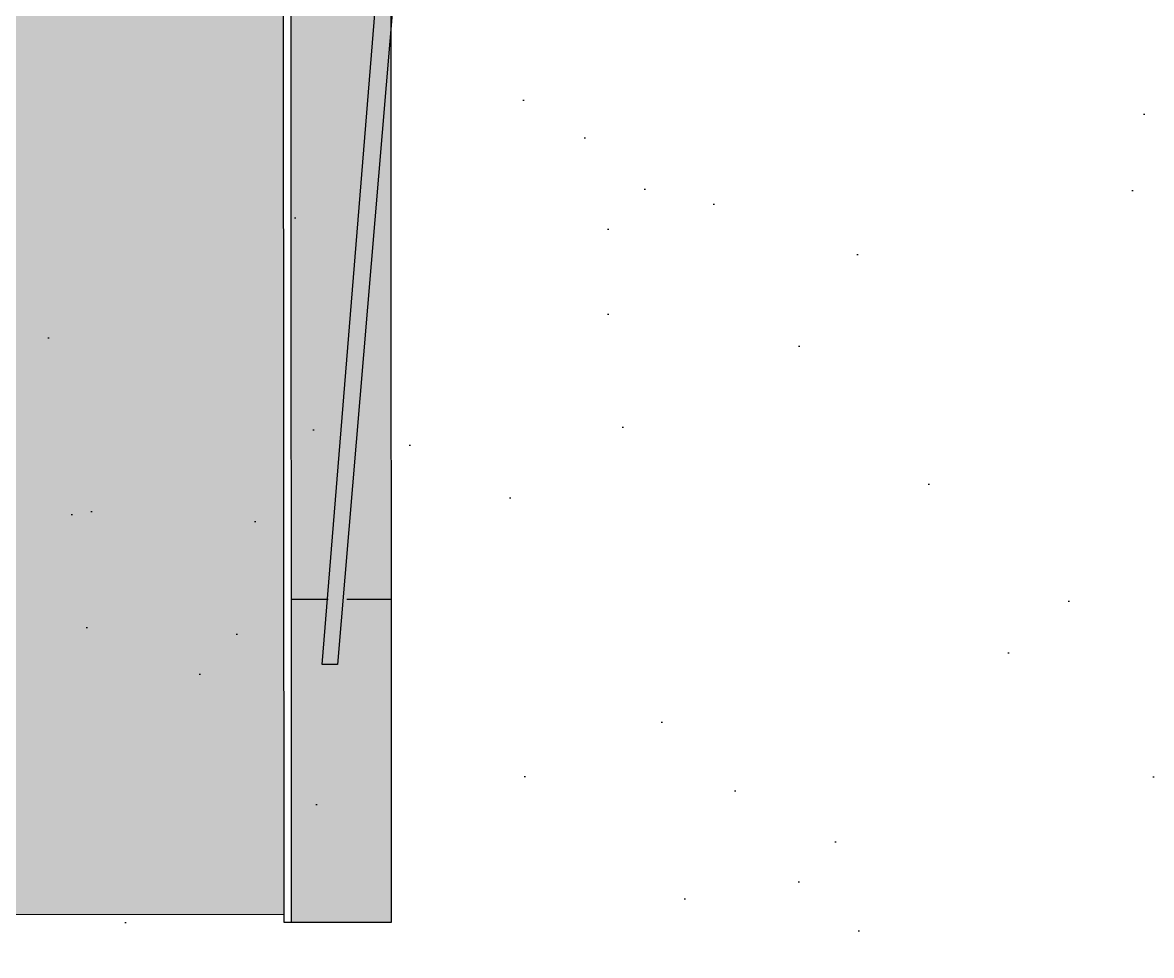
# Model space of a CAD drawing. Header units: inches. Extents: x -55 to 600, y -103 to 167.
# Drawn here: x 198.479 to 199.798, y -7.278 to -6.187 of the extents above; entities that cross this region are included whole.
import ezdxf

# ---------------------------------------------------------------- set-up
doc = ezdxf.new("R2010")
doc.units = ezdxf.units.IN
doc.header["$MEASUREMENT"] = 0
for name, color, linetype in [('AI-Hatch mob', 254, 'Continuous'), ('AI-Hatch piso', 252, 'Continuous'), ('AI-Mob', 2, 'Continuous')]:
    doc.layers.add(name, color=color, linetype=linetype)

# ---------------------------------------------------------------- blocks, each defined once
blk = doc.blocks.new('Esteira')
at = {"layer": 'AI-Hatch mob', "ltscale": 3}
h = blk.add_hatch(color=31, dxfattribs=at)
h.paths.add_polyline_path([(0.93, 0.8955), (0.93, 0.9405), (0.813, 0.9405), (0.813, -0.022), (0.8802, -0.022)])
h.paths.add_polyline_path([(0.117, 0.9405), (0, 0.9405), (0, 0.8955), (0.0748, -0.022), (0.117, -0.022)])
h.paths.add_polyline_path([(0.117, 1.2735), (0.108, 1.2735), (0.009, 1.0888), (0, 1.0911), (0, 1.0765), (0.099, 1.0765), (0.099, 1.0585), (0, 1.0585), (0, 0.9405), (0.117, 0.9405)])
h.paths.add_polyline_path([(0.822, 1.2735), (0.813, 1.2735), (0.813, 0.9405), (0.93, 0.9405), (0.93, 1.0585), (0.831, 1.0585), (0.831, 1.0765), (0.93, 1.0765), (0.93, 1.0911), (0.921, 1.0888)])
h.paths.add_polyline_path([(0.93, 1.665), (0, 1.665), (0, 1.3252), (0.027, 1.5525), (0.903, 1.5525), (0.93, 1.3252)])
h.paths.add_polyline_path([(0.93, 0.5317), (0.894, -0.0985), (0.876, -0.0985), (0.8802, -0.022), (0.813, -0.022), (0.813, -0.4), (0.93, -0.4)])
h.paths.add_polyline_path([(0.117, -0.022), (0.0748, -0.022), (0.081, -0.0985), (0.063, -0.0985), (0, 0.6489), (0, -0.4), (0.117, -0.4)])
h = blk.add_hatch(color=254, dxfattribs=at)
h.paths.add_polyline_path([(0.903, 1.5525), (0.027, 1.5525), (-0.027, 1.098), (0.0683, 1.5255), (0.8887, 1.5255), (0.957, 1.098)])
h.paths.add_polyline_path([(0, 1.0585), (-0.027, 1.0585), (-0.027, 0.9697), (0, 0.9697)])
h.paths.add_polyline_path([(0.099, 1.0765), (-0.027, 1.0765), (-0.027, 1.0585), (0.099, 1.0585)])
h.paths.add_polyline_path([(0, 0.8955), (0, 0.9697), (-0.0208, 0.9697), (-0.0208, 0.8955), (0.063, -0.0985), (0.081, -0.0985)])
h.paths.add_polyline_path([(0.9508, 0.8955), (0.9508, 0.9697), (0.93, 0.9697), (0.93, 0.8955), (0.876, -0.0985), (0.894, -0.0985)])
h.paths.add_polyline_path([(0.957, 1.0765), (0.831, 1.0765), (0.831, 1.0585), (0.957, 1.0585)])
h.paths.add_polyline_path([(0.957, 1.0585), (0.93, 1.0585), (0.93, 0.9697), (0.957, 0.9697)])
h = blk.add_hatch(color=254, dxfattribs=at)
h.paths.add_polyline_path([(0.822, 1.5255), (0.108, 1.5255), (0.108, 1.2735), (0.822, 1.2735)])
h.paths.add_polyline_path([(0.108, 1.5255), (0.0683, 1.5255), (-0.027, 1.098), (0.009, 1.0888), (0.108, 1.2735)])
h.paths.add_polyline_path([(0.8887, 1.5255), (0.822, 1.5255), (0.822, 1.2735), (0.921, 1.0888), (0.957, 1.098)])
at = {"layer": 'AI-Hatch mob'}
blk.add_hatch(color=254, dxfattribs=at).paths.add_polyline_path([(0.126, 1.2735), (0.126, -0.391), (0.804, -0.391), (0.804, 1.2735)])
at = {"layer": 'AI-Hatch mob', "ltscale": 3}
h = blk.add_hatch(color=254, dxfattribs=at)
h.paths.add_polyline_path([(0.9473, 1.0955), (0.93, 1.0911), (0.93, 1.0765), (0.949, 1.0765)])
h.paths.add_polyline_path([(0, 1.0911), (-0.0173, 1.0955), (-0.019, 1.0765), (0, 1.0765)])
for p, q in [((0.93, 1.665), (0, 1.665)), ((0, 1.665), (0, 1.3252)), ((0.93, 1.3252), (0.93, 1.665)), ((0.027, 1.5525), (-0.027, 1.098)), ((0.903, 1.5525), (0.027, 1.5525)), ((0.957, 1.098), (0.903, 1.5525)), ((0.0683, 1.5255), (-0.027, 1.098)), ((0.8887, 1.5255), (0.0683, 1.5255)), ((0.108, 1.2735), (0.108, 1.5255)), ((0.822, 1.2735), (0.822, 1.5255)), ((0.957, 1.098), (0.8887, 1.5255)), ((0.009, 1.0888), (0.108, 1.2735)), ((0.108, 1.2735), (0.822, 1.2735)), ((0.117, -0.4), (0.117, 1.2735)), ((0.126, 1.2735), (0.126, -0.4)), ((0.804, 1.2735), (0.804, -0.4)), ((0.813, -0.4), (0.813, 1.2735)), ((0.822, 1.2735), (0.921, 1.0888)), ((-0.027, 1.098), (0.009, 1.0888)), ((-0.019, 1.0765), (-0.0173, 1.0955)), ((0.921, 1.0888), (0.957, 1.098)), ((0.949, 1.0765), (0.9473, 1.0955)), ((0, 1.0765), (0, 1.0911)), ((0.93, 1.0765), (0.93, 1.0911)), ((-0.027, 0.9697), (-0.027, 1.0765)), ((-0.027, 1.0765), (0.099, 1.0765)), ((0.099, 1.0765), (0.099, 1.0585)), ((0.957, 1.0765), (0.831, 1.0765)), ((0.831, 1.0765), (0.831, 1.0585)), ((0.957, 0.9697), (0.957, 1.0765)), ((0.099, 1.0585), (-0.027, 1.0585)), ((0, 0.8955), (0, 1.0585)), ((0.831, 1.0585), (0.957, 1.0585)), ((0.93, 0.8955), (0.93, 1.0585)), ((0, 0.9697), (-0.027, 0.9697)), ((-0.0208, 0.9697), (-0.0208, 0.8955)), ((0.93, 0.9697), (0.957, 0.9697)), ((0.9508, 0.9697), (0.9508, 0.8955)), ((0.117, 0.9405), (0, 0.9405)), ((0.813, 0.9405), (0.93, 0.9405)), ((-0.0208, 0.8955), (0.063, -0.0985)), ((0.081, -0.0985), (0, 0.8955)), ((0.876, -0.0985), (0.93, 0.8955)), ((0.9508, 0.8955), (0.894, -0.0985)), ((0, -0.4), (0, 0.7482)), ((0.93, -0.4), (0.93, 0.6781)), ((0.0522, -0.022), (0, -0.022)), ((0.117, -0.022), (0.074, -0.022)), ((0.813, -0.022), (0.883, -0.022)), ((0.9013, -0.022), (0.93, -0.022)), ((0.063, -0.0985), (0.081, -0.0985)), ((0.894, -0.0985), (0.876, -0.0985)), ((0.126, -0.391), (0.804, -0.391)), ((0.126, -0.4), (0, -0.4)), ((0.804, -0.4), (0.93, -0.4))]:
    blk.add_line(p, q)

msp = doc.modelspace()

# ---------------------------------------------------------------- hatches: boundary and pattern name
at = {"layer": 'AI-Hatch piso', "true_color": 0xd3bf96}
h = msp.add_hatch(dxfattribs=at)
h.set_pattern_fill('AR-SAND', color=9, scale=0.01, angle=90, style=0)
h.set_pattern_definition([(127.5, (210.64656, 101.05896), (-0.4894132, -0.0160003), [0, -0.38608, 0, -0.4318, 0, -0.41275]), (97.5, (210.64656, 101.05896), (-0.716825, 0.4495233), [0, -0.20828, 0, -0.34798, 0, -0.13335]), (57.5, (210.64656, 100.74654), (-0.0014372, 0.7909924), [0, -0.127, 0, -0.4572, 0, -0.5969]), (47.5, (210.64656, 100.74654), (-0.2229293, 0.7635565), [0, -0.0635, 0, -0.29972, 0, -0.3429])])
h.paths.add_polyline_path([(190.9274, -1.3834), (203.8774, -1.3834), (203.8774, -8.7834), (190.9274, -8.7834)])

# ---------------------------------------------------------------- block references
at = {"layer": 'AI-Mob', "xscale": -1, "rotation": 0.02366764885451289}
msp.add_blockref('Esteira', (198.9098, -6.8393), dxfattribs=at)

doc.saveas('drawing.dxf')
